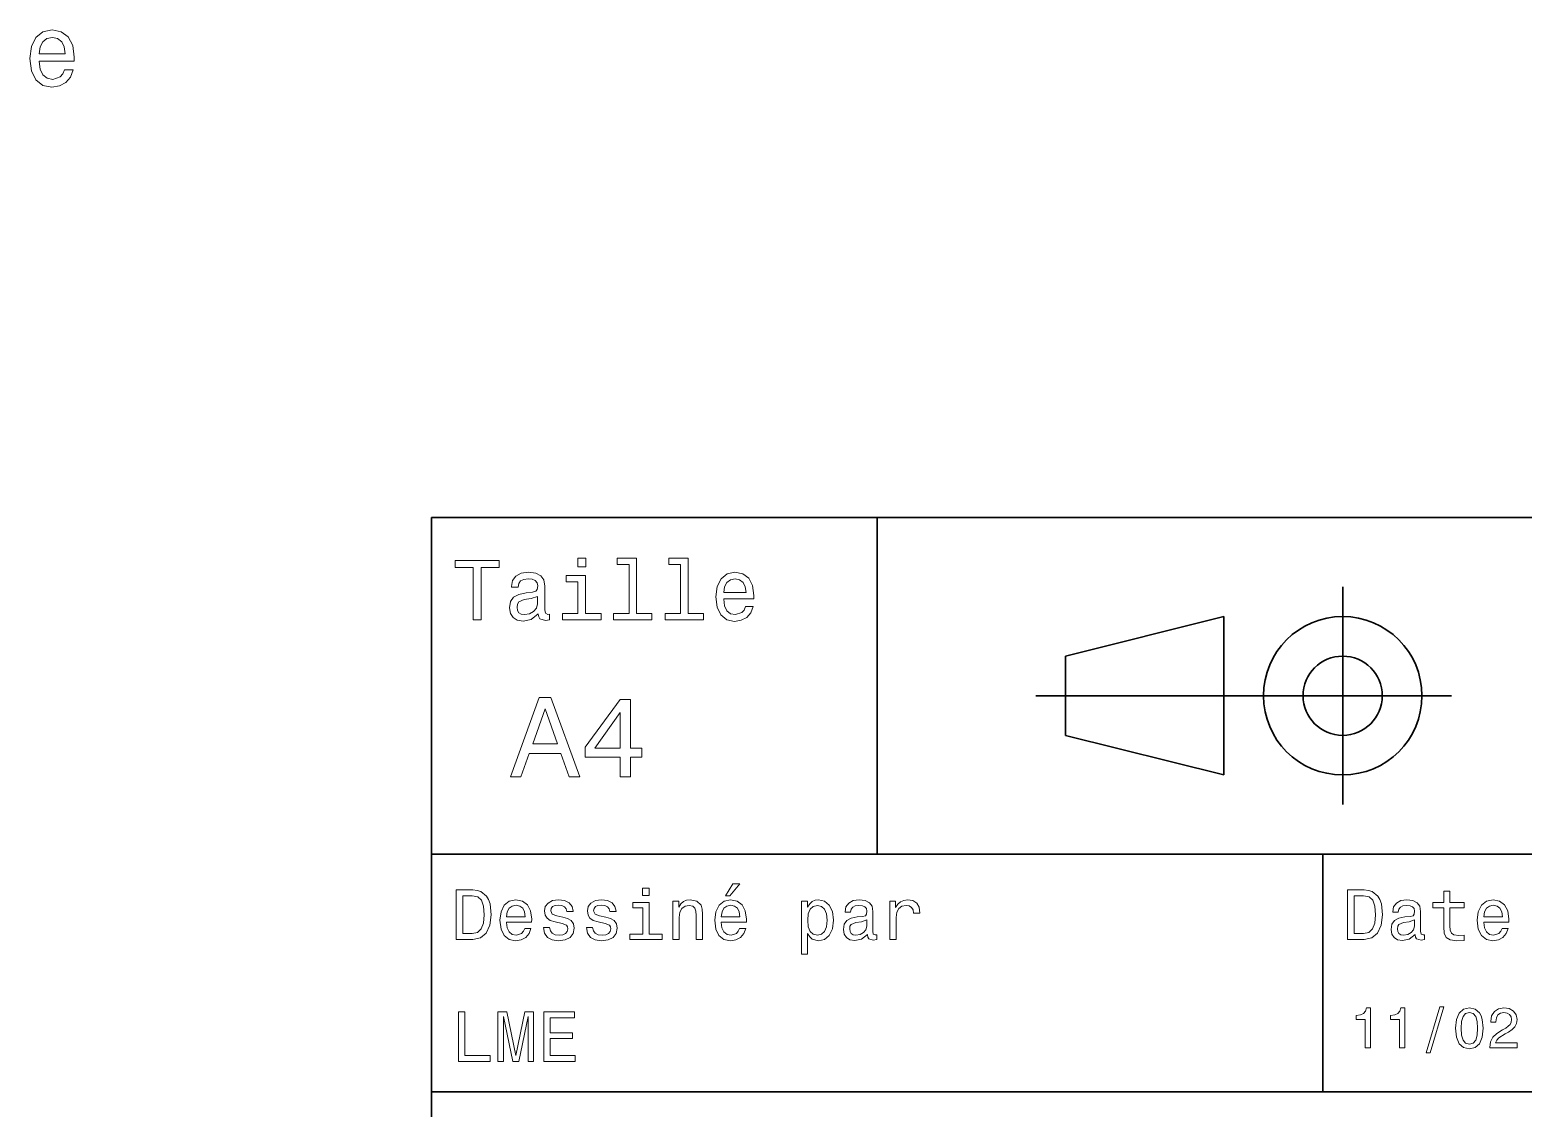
# Model space of a CAD drawing. Extents: x 0 to 297, y 0 to 210.
# Drawn here: x 76.7 to 152.1, y 40.2 to 94.6 of the extents above; entities that cross this region are included whole.
import ezdxf

# ---------------------------------------------------------------- set-up
doc = ezdxf.new("R2010")
doc.units = 0

msp = doc.modelspace()

# ---------------------------------------------------------------- linework, layer by layer
at = {"color": 7, "lineweight": 35}
for p, q in [((97, 10), (97, 70)), ((97, 70), (287, 70)), ((127.5, 61), (148.5, 61)), ((97, 53), (162, 53)), ((97, 41), (162, 41))]:
    msp.add_line(p, q, dxfattribs=at)
at = {"color": 7, "lineweight": 35, "ltscale": 0.425}
msp.add_line((119.5, 53), (119.5, 70), dxfattribs=at)
at = {"color": 7, "lineweight": 35, "ltscale": 0.275}
msp.add_line((143, 55.5), (143, 66.5), dxfattribs=at)
at = {"color": 7, "lineweight": 35, "ltscale": 0.206155}
for p, q in [((129, 63), (137, 65)), ((137, 57), (129, 59))]:
    msp.add_line(p, q, dxfattribs=at)
at = {"color": 7, "lineweight": 35, "ltscale": 0.2}
msp.add_line((137, 65), (137, 57), dxfattribs=at)
at = {"color": 7, "lineweight": 35, "ltscale": 0.1}
msp.add_line((129, 59), (129, 63), dxfattribs=at)
at = {"color": 7, "lineweight": 35, "ltscale": 0.3}
msp.add_line((142, 41), (142, 53), dxfattribs=at)
at = {"color": 7, "lineweight": 13}
for points in [[(77.183563, 93.053619), (78.958786, 93.053619), (78.963821, 93.260391), (78.883133, 93.840363), (78.661232, 94.274086), (78.308205, 94.536331), (77.839188, 94.632149), (77.380249, 94.531288), (77.027222, 94.248863), (76.800278, 93.789932), (76.719589, 93.184746), (76.795242, 92.56443), (77.022186, 92.110535), (77.370163, 91.828117), (77.824051, 91.7323), (78.21743, 91.797859), (78.540192, 91.96933), (78.777222, 92.241661), (78.913391, 92.604774), (78.474632, 92.604774), (78.38385, 92.403046), (78.252731, 92.251747), (77.879532, 92.130714), (77.592072, 92.186188), (77.375214, 92.362701), (77.233994, 92.650162), (77.183563, 93.03849)], [(77.183563, 93.426819), (77.239044, 93.774803), (77.375214, 94.032005), (77.581985, 94.188347), (77.854317, 94.24382), (78.121613, 94.188347), (78.328384, 94.032005), (78.45446, 93.774803), (78.499847, 93.426819)], [(104.786743, 67.940918), (104.384727, 67.940918), (104.384727, 67.508644), (104.786743, 67.508644)], [(106.969742, 67.621033), (106.969742, 65.157059), (106.187317, 65.157059), (106.187317, 64.837173), (108.128242, 64.837173), (108.128242, 65.157059), (107.350143, 65.157059), (107.350143, 67.940918), (106.373199, 67.940918), (106.373199, 67.621033)], [(109.572044, 67.621033), (109.572044, 65.157059), (108.789627, 65.157059), (108.789627, 64.837173), (110.730545, 64.837173), (110.730545, 65.157059), (109.952454, 65.157059), (109.952454, 67.940918), (108.975502, 67.940918), (108.975502, 67.621033)], [(99.102303, 64.837173), (99.5, 64.837173), (99.5, 67.47406), (100.407784, 67.47406), (100.407784, 67.837173), (98.190201, 67.837173), (98.190201, 67.47406), (99.102303, 67.47406)], [(102.387611, 65.139771), (102.387611, 65.126801), (102.409225, 64.979828), (102.47406, 64.876076), (102.746399, 64.793945), (102.958214, 64.828529), (102.958214, 65.122475), (102.867432, 65.109505), (102.746399, 65.165703), (102.724785, 65.338615), (102.724785, 66.540344), (102.672913, 66.84726), (102.521614, 67.0634), (102.257927, 67.193085), (101.886169, 67.240631), (101.523056, 67.188759), (101.255043, 67.041786), (101.086456, 66.812675), (101.030258, 66.510086), (101.030258, 66.484146), (101.371758, 66.484146), (101.402016, 66.665703), (101.497116, 66.795387), (101.65274, 66.873199), (101.873199, 66.903458), (102.085014, 66.881844), (102.236313, 66.817001), (102.327087, 66.704605), (102.357346, 66.548988), (102.340057, 66.367432), (102.270897, 66.276657), (102.097984, 66.233429), (101.773773, 66.198845), (101.402016, 66.121033), (101.138329, 65.982704), (100.982712, 65.766571), (100.935158, 65.446686), (100.978386, 65.161385), (101.112389, 64.949562), (101.328529, 64.815559), (101.626801, 64.768013), (102.028816, 64.858788)], [(111.750717, 65.887604), (113.272339, 65.887604), (113.276657, 66.064842), (113.207497, 66.561958), (113.017288, 66.933716), (112.714699, 67.158501), (112.312683, 67.240631), (111.919312, 67.154175), (111.616714, 66.912102), (111.422188, 66.51873), (111.353027, 66), (111.41787, 65.4683), (111.612396, 65.079247), (111.91066, 64.837173), (112.299713, 64.755043), (112.636887, 64.811234), (112.913544, 64.958214), (113.116714, 65.191643), (113.233429, 65.502876), (112.857346, 65.502876), (112.779541, 65.329971), (112.667145, 65.200287), (112.34726, 65.096542), (112.100868, 65.144089), (111.914986, 65.295387), (111.793945, 65.541786), (111.750717, 65.874634)], [(104.773773, 65.157059), (104.773773, 67.080688), (103.796829, 67.080688), (103.796829, 66.756485), (104.393372, 66.756485), (104.393372, 65.157059), (103.615273, 65.157059), (103.615273, 64.837173), (105.560516, 64.837173), (105.560516, 65.157059)], [(111.750717, 66.207489), (111.798271, 66.50576), (111.914986, 66.726219), (112.092216, 66.860229), (112.325653, 66.907776), (112.554756, 66.860229), (112.731987, 66.726219), (112.840057, 66.50576), (112.878967, 66.207489)], [(102.344383, 65.649857), (102.292511, 65.425072), (102.154182, 65.252159), (101.946686, 65.139771), (101.691643, 65.100861), (101.527374, 65.122475), (101.41066, 65.191643), (101.337173, 65.312675), (101.315559, 65.481262), (101.332855, 65.632561), (101.402016, 65.740631), (101.678673, 65.861671), (102.028816, 65.913544), (102.344383, 66.017288)], [(100.982712, 56.9049), (101.51297, 56.9049), (101.933716, 58.080692), (103.530258, 58.080692), (103.951012, 56.9049), (104.492798, 56.9049), (103.028816, 60.910664), (102.440926, 60.910664)], [(102.118156, 58.570606), (102.734871, 60.334293), (103.351585, 58.570606)], [(106.521614, 56.9049), (107.040344, 56.9049), (107.040344, 57.896255), (107.610954, 57.896255), (107.610954, 58.357349), (107.040344, 58.357349), (107.040344, 60.818443), (106.515854, 60.818443), (104.763687, 58.403458), (104.763687, 57.896255), (106.521614, 57.896255)], [(105.247841, 58.357349), (106.521614, 60.149857), (106.521614, 58.357349)], [(107.992798, 51.27702), (107.657784, 51.27702), (107.657784, 50.916786), (107.992798, 50.916786)], [(111.84726, 50.88797), (112.059799, 50.88797), (112.560516, 51.500362), (112.207489, 51.500362)], [(99.080688, 51.190563), (98.248558, 51.190563), (98.248558, 48.690563), (99.080688, 48.690563), (99.473343, 48.769814), (99.765129, 49.011169), (99.945244, 49.40382), (100.010086, 49.940563), (99.952446, 50.488113), (99.880402, 50.70425), (99.779541, 50.877163), (99.487755, 51.111313), (99.296829, 51.168949)], [(99.055473, 50.891571), (99.329254, 50.837536), (99.516571, 50.671829), (99.628242, 50.376442), (99.664268, 49.940563), (99.624641, 49.519093), (99.51297, 49.223705), (99.322044, 49.047192), (99.055473, 48.989555), (98.583572, 48.989555), (98.583572, 50.891571)], [(100.784584, 49.565922), (102.052597, 49.565922), (102.056198, 49.713619), (101.998558, 50.127884), (101.840057, 50.437683), (101.587898, 50.625), (101.252884, 50.693443), (100.925072, 50.621399), (100.672913, 50.41967), (100.510803, 50.091862), (100.453171, 49.659584), (100.507202, 49.216499), (100.669312, 48.892292), (100.91787, 48.690563), (101.242073, 48.62212), (101.523056, 48.668949), (101.753601, 48.791428), (101.922913, 48.98595), (102.020172, 49.245319), (101.706772, 49.245319), (101.64193, 49.101227), (101.548271, 48.993156), (101.2817, 48.9067), (101.07637, 48.946327), (100.921471, 49.072407), (100.820602, 49.27774), (100.784584, 49.555115)], [(103.623199, 49.818085), (103.317001, 49.890129), (103.090057, 49.972984), (103.014412, 50.142292), (103.036026, 50.261169), (103.111671, 50.347622), (103.234146, 50.401657), (103.41066, 50.423271), (103.579971, 50.401657), (103.713257, 50.336815), (103.799713, 50.239555), (103.835732, 50.109871), (104.145531, 50.109871), (104.145531, 50.117077), (104.091499, 50.351227), (103.943802, 50.534943), (103.713257, 50.650219), (103.41066, 50.693443), (103.104469, 50.650219), (102.881126, 50.531342), (102.740631, 50.354828), (102.697403, 50.131485), (102.729828, 49.915348), (102.830688, 49.76405), (102.996399, 49.655983), (103.237755, 49.580334), (103.590775, 49.493877), (103.806915, 49.40382), (103.864555, 49.331772), (103.886169, 49.223705), (103.853745, 49.09042), (103.767288, 48.989555), (103.626801, 48.924713), (103.439484, 48.903099), (103.241356, 48.924713), (103.09726, 49.000362), (103, 49.122841), (102.960373, 49.292149), (102.654175, 49.292149), (102.704613, 49.003963), (102.852303, 48.795029), (103.086456, 48.668949), (103.41066, 48.62212), (103.749283, 48.668949), (103.997841, 48.795029), (104.149139, 48.996758), (104.203171, 49.259727), (104.163544, 49.486671), (104.051872, 49.641571), (103.868156, 49.742435)], [(105.791786, 49.818085), (105.485588, 49.890129), (105.258644, 49.972984), (105.182999, 50.142292), (105.204613, 50.261169), (105.280258, 50.347622), (105.40274, 50.401657), (105.579254, 50.423271), (105.748558, 50.401657), (105.881844, 50.336815), (105.9683, 50.239555), (106.004326, 50.109871), (106.314117, 50.109871), (106.314117, 50.117077), (106.260086, 50.351227), (106.112396, 50.534943), (105.881844, 50.650219), (105.579254, 50.693443), (105.273056, 50.650219), (105.049713, 50.531342), (104.909225, 50.354828), (104.865997, 50.131485), (104.898415, 49.915348), (104.999283, 49.76405), (105.164986, 49.655983), (105.406342, 49.580334), (105.759369, 49.493877), (105.975502, 49.40382), (106.033142, 49.331772), (106.054756, 49.223705), (106.022339, 49.09042), (105.935883, 48.989555), (105.795387, 48.924713), (105.60807, 48.903099), (105.409943, 48.924713), (105.265854, 49.000362), (105.168587, 49.122841), (105.12896, 49.292149), (104.822769, 49.292149), (104.873199, 49.003963), (105.020897, 48.795029), (105.255043, 48.668949), (105.579254, 48.62212), (105.91787, 48.668949), (106.166428, 48.795029), (106.317726, 48.996758), (106.371758, 49.259727), (106.33213, 49.486671), (106.220459, 49.641571), (106.036743, 49.742435)], [(107.981987, 48.957134), (107.981987, 50.560158), (107.16787, 50.560158), (107.16787, 50.289986), (107.664986, 50.289986), (107.664986, 48.957134), (107.016571, 48.957134), (107.016571, 48.690563), (108.637611, 48.690563), (108.637611, 48.957134)], [(109.181557, 48.690563), (109.498558, 48.690563), (109.498558, 49.807278), (109.530983, 50.063042), (109.635445, 50.250362), (109.797546, 50.365635), (110.013687, 50.408863), (110.1866, 50.372841), (110.29467, 50.275578), (110.348701, 50.113472), (110.366714, 49.897335), (110.366714, 48.690563), (110.683716, 48.690563), (110.683716, 49.962177), (110.669312, 50.217941), (110.604469, 50.430477), (110.39193, 50.625), (110.060516, 50.693443), (109.876801, 50.668228), (109.721901, 50.599785), (109.588615, 50.484512), (109.484146, 50.329613), (109.484146, 50.625), (109.181557, 50.625)], [(111.627518, 49.565922), (112.895531, 49.565922), (112.899132, 49.713619), (112.841499, 50.127884), (112.682999, 50.437683), (112.430832, 50.625), (112.095825, 50.693443), (111.768013, 50.621399), (111.515854, 50.41967), (111.353745, 50.091862), (111.296112, 49.659584), (111.350143, 49.216499), (111.512245, 48.892292), (111.760803, 48.690563), (112.085014, 48.62212), (112.365997, 48.668949), (112.596542, 48.791428), (112.765854, 48.98595), (112.863113, 49.245319), (112.549713, 49.245319), (112.484871, 49.101227), (112.391212, 48.993156), (112.124641, 48.9067), (111.919312, 48.946327), (111.764412, 49.072407), (111.663544, 49.27774), (111.627518, 49.555115)], [(115.986313, 50.326012), (115.986313, 50.625), (115.669312, 50.625), (115.669312, 47.941284), (115.986313, 47.941284), (115.986313, 48.98595), (116.097984, 48.816643), (116.22406, 48.704971), (116.541069, 48.62212), (116.843658, 48.690563), (117.081413, 48.895893), (117.236313, 49.2201), (117.293945, 49.659584), (117.236313, 50.095463), (117.081413, 50.41967), (116.843658, 50.621399), (116.541069, 50.693443), (116.368156, 50.671829), (116.220459, 50.603386), (116.094383, 50.488113)], [(119.005043, 48.942726), (119.005043, 48.931919), (119.023056, 48.809441), (119.077087, 48.722984), (119.304031, 48.654541), (119.480545, 48.683357), (119.480545, 48.928314), (119.4049, 48.917507), (119.304031, 48.96434), (119.286026, 49.108429), (119.286026, 50.109871), (119.242798, 50.365635), (119.116714, 50.54575), (118.896973, 50.65382), (118.587173, 50.693443), (118.284584, 50.650219), (118.061241, 50.52774), (117.920746, 50.336815), (117.873917, 50.084656), (117.873917, 50.063042), (118.158501, 50.063042), (118.183716, 50.21434), (118.26297, 50.322407), (118.392654, 50.387249), (118.57637, 50.412464), (118.752884, 50.394455), (118.878967, 50.34042), (118.954613, 50.246758), (118.979828, 50.117077), (118.965416, 49.965778), (118.907784, 49.890129), (118.763687, 49.854107), (118.493515, 49.825291), (118.183716, 49.760448), (117.963974, 49.645176), (117.834297, 49.465057), (117.79467, 49.19849), (117.830688, 48.960735), (117.942368, 48.784222), (118.122482, 48.67255), (118.37104, 48.632927), (118.706055, 48.708576)], [(120.143372, 48.690563), (120.460373, 48.690563), (120.460373, 49.796471), (120.492798, 50.063042), (120.590057, 50.253963), (120.748558, 50.369236), (120.961098, 50.408863), (121.119598, 50.383648), (121.238472, 50.3116), (121.310516, 50.189121), (121.335739, 50.023415), (121.656342, 50.023415), (121.613113, 50.315205), (121.49424, 50.524136), (121.296112, 50.650219), (121.02594, 50.693443), (120.842224, 50.664627), (120.683716, 50.592579), (120.543228, 50.4701), (120.431557, 50.304398), (120.431557, 50.625), (120.143372, 50.625)], [(144.080688, 51.190563), (143.248566, 51.190563), (143.248566, 48.690563), (144.080688, 48.690563), (144.473343, 48.769814), (144.765137, 49.011169), (144.945251, 49.40382), (145.010086, 49.940563), (144.952454, 50.488113), (144.880402, 50.70425), (144.779541, 50.877163), (144.487747, 51.111313), (144.296829, 51.168949)], [(144.055481, 50.891571), (144.329254, 50.837536), (144.516571, 50.671829), (144.628235, 50.376442), (144.664261, 49.940563), (144.624634, 49.519093), (144.51297, 49.223705), (144.322052, 49.047192), (144.055481, 48.989555), (143.583572, 48.989555), (143.583572, 50.891571)], [(146.656342, 48.942726), (146.656342, 48.931919), (146.674347, 48.809441), (146.728394, 48.722984), (146.955338, 48.654541), (147.131851, 48.683357), (147.131851, 48.928314), (147.056198, 48.917507), (146.955338, 48.96434), (146.937317, 49.108429), (146.937317, 50.109871), (146.894089, 50.365635), (146.768005, 50.54575), (146.548264, 50.65382), (146.23848, 50.693443), (145.935883, 50.650219), (145.71254, 50.52774), (145.572052, 50.336815), (145.525223, 50.084656), (145.525223, 50.063042), (145.809799, 50.063042), (145.835022, 50.21434), (145.914261, 50.322407), (146.043945, 50.387249), (146.227661, 50.412464), (146.404175, 50.394455), (146.530258, 50.34042), (146.605911, 50.246758), (146.631119, 50.117077), (146.616714, 49.965778), (146.559082, 49.890129), (146.414978, 49.854107), (146.144806, 49.825291), (145.835022, 49.760448), (145.61528, 49.645176), (145.485596, 49.465057), (145.445969, 49.19849), (145.481995, 48.960735), (145.593658, 48.784222), (145.773773, 48.67255), (146.022339, 48.632927), (146.357346, 48.708576)], [(148.100861, 50.289986), (148.100861, 49.320965), (148.122482, 49.007565), (148.223343, 48.791428), (148.425079, 48.665348), (148.767288, 48.62212), (149.141937, 48.640129), (149.141937, 48.913906), (148.868149, 48.892292), (148.619598, 48.921112), (148.486313, 49.011169), (148.42868, 49.162464), (148.417862, 49.375), (148.417862, 50.289986), (149.141937, 50.289986), (149.141937, 50.560158), (148.417862, 50.560158), (148.417862, 51.125721), (148.100861, 51.125721), (148.100861, 50.560158), (147.553314, 50.560158), (147.553314, 50.289986)], [(150.121765, 49.565922), (151.389771, 49.565922), (151.393372, 49.713619), (151.335739, 50.127884), (151.177231, 50.437683), (150.925079, 50.625), (150.590057, 50.693443), (150.262253, 50.621399), (150.010086, 50.41967), (149.847977, 50.091862), (149.790344, 49.659584), (149.844376, 49.216499), (150.006485, 48.892292), (150.255051, 48.690563), (150.579254, 48.62212), (150.860229, 48.668949), (151.090775, 48.791428), (151.260086, 48.98595), (151.357346, 49.245319), (151.043945, 49.245319), (150.979111, 49.101227), (150.885452, 48.993156), (150.618881, 48.9067), (150.413544, 48.946327), (150.258652, 49.072407), (150.157776, 49.27774), (150.121765, 49.555115)], [(100.784584, 49.832493), (100.824211, 50.081055), (100.921471, 50.264771), (101.069168, 50.376442), (101.263687, 50.416069), (101.454613, 50.376442), (101.602303, 50.264771), (101.69236, 50.081055), (101.724785, 49.832493)], [(111.627518, 49.832493), (111.667145, 50.081055), (111.764412, 50.264771), (111.912102, 50.376442), (112.106628, 50.416069), (112.297546, 50.376442), (112.445244, 50.264771), (112.535301, 50.081055), (112.567726, 49.832493)], [(116.48703, 48.9067), (116.274498, 48.953533), (116.119598, 49.097622), (116.022339, 49.331772), (115.989914, 49.659584), (116.022339, 49.983791), (116.119598, 50.217941), (116.274498, 50.358429), (116.48703, 50.408863), (116.681557, 50.358429), (116.836456, 50.21434), (116.933716, 49.98019), (116.969742, 49.659584), (116.933716, 49.335377), (116.836456, 49.097622), (116.681557, 48.953533)], [(150.121765, 49.832493), (150.161377, 50.081055), (150.258652, 50.264771), (150.406342, 50.376442), (150.600861, 50.416069), (150.791794, 50.376442), (150.939484, 50.264771), (151.029541, 50.081055), (151.061966, 49.832493)], [(118.969025, 49.367798), (118.925797, 49.180477), (118.810516, 49.036385), (118.637611, 48.942726), (118.425072, 48.910305), (118.288185, 48.928314), (118.190926, 48.98595), (118.129684, 49.086815), (118.111671, 49.227306), (118.126083, 49.353386), (118.183716, 49.443443), (118.414268, 49.544312), (118.706055, 49.587536), (118.969025, 49.673992)], [(146.620316, 49.367798), (146.577087, 49.180477), (146.461823, 49.036385), (146.28891, 48.942726), (146.07637, 48.910305), (145.939484, 48.928314), (145.842224, 48.98595), (145.780975, 49.086815), (145.76297, 49.227306), (145.777374, 49.353386), (145.835022, 49.443443), (146.065567, 49.544312), (146.357346, 49.587536), (146.620316, 49.673992)], [(144.14122, 43.224785), (144.403458, 43.224785), (144.403458, 45.239193), (144.207504, 45.239193), (144.155624, 45.0634), (144.05188, 44.945248), (143.893372, 44.876083), (143.674362, 44.853027), (143.674362, 44.648415), (144.14122, 44.648415)], [(145.876083, 43.224785), (146.138336, 43.224785), (146.138336, 45.239193), (145.942368, 45.239193), (145.890488, 45.0634), (145.786743, 44.945248), (145.62825, 44.876083), (145.409225, 44.853027), (145.409225, 44.648415), (145.876083, 44.648415)], [(147.213257, 42.956772), (147.412109, 42.956772), (148.109512, 45.279541), (147.907791, 45.279541)], [(148.703171, 44.201729), (148.746399, 43.749279), (148.881851, 43.426514), (149.097992, 43.230549), (149.397705, 43.167149), (149.694534, 43.230549), (149.910675, 43.426514), (150.043228, 43.749279), (150.08934, 44.201729), (150.043228, 44.651299), (149.98848, 44.829971), (149.910675, 44.976948), (149.694534, 45.172913), (149.397705, 45.239193), (149.097992, 45.172913), (148.881851, 44.974064), (148.746399, 44.651299)], [(150.429398, 43.224785), (151.804047, 43.224785), (151.804047, 43.472622), (150.71759, 43.472622), (150.778107, 43.60807), (150.881851, 43.720463), (151.201736, 43.925072), (151.371765, 44.011528), (151.561966, 44.135448), (151.697418, 44.279541), (151.775223, 44.44957), (151.804047, 44.642651), (151.755051, 44.884727), (151.619598, 45.074928), (151.412109, 45.195965), (151.144104, 45.239193), (150.867447, 45.190201), (150.657059, 45.054756), (150.521622, 44.838619), (150.47551, 44.553314), (150.47551, 44.51297), (150.737762, 44.51297), (150.737762, 44.536022), (150.763687, 44.731991), (150.841507, 44.876083), (150.965424, 44.9683), (151.129684, 45), (151.296829, 44.971184), (151.420746, 44.899136), (151.50145, 44.786743), (151.530258, 44.645535), (151.510086, 44.51297), (151.455338, 44.400578), (151.363113, 44.302593), (151.236313, 44.216141), (151.066284, 44.12392), (150.783859, 43.945248), (150.585022, 43.755043), (150.466858, 43.524498), (150.429398, 43.233429)], [(98.353027, 42.530979), (99.959656, 42.530979), (99.959656, 42.833572), (98.684441, 42.833572), (98.684441, 45.030979), (98.353027, 45.030979)], [(100.352303, 42.530979), (100.629684, 42.530979), (100.629684, 44.80043), (101.097984, 42.530979), (101.407784, 42.530979), (101.872482, 44.80043), (101.872482, 42.530979), (102.153458, 42.530979), (102.153458, 45.030979), (101.713974, 45.030979), (101.252884, 42.826366), (100.795387, 45.030979), (100.352303, 45.030979)], [(102.664986, 42.530979), (104.25, 42.530979), (104.25, 42.833572), (102.996399, 42.833572), (102.996399, 43.680115), (104.113113, 43.680115), (104.113113, 43.979107), (102.996399, 43.979107), (102.996399, 44.728386), (104.221184, 44.728386), (104.221184, 45.030979), (102.664986, 45.030979)], [(148.979828, 44.201729), (149.002884, 44.550434), (149.074936, 44.801155), (149.20462, 44.948128), (149.397705, 45), (149.587906, 44.948128), (149.71759, 44.801155), (149.789627, 44.550434), (149.812683, 44.201729), (149.789627, 43.850143), (149.71759, 43.599426), (149.587906, 43.45245), (149.397705, 43.403458), (149.20462, 43.45245), (149.074936, 43.599426), (149.002884, 43.850143)]]:
    msp.add_lwpolyline(points, close=True, dxfattribs=at)
at = {"color": 7, "lineweight": 35}
for radius in [4, 2]:
    msp.add_circle((143, 61), radius, dxfattribs=at)

doc.saveas('drawing.dxf')
